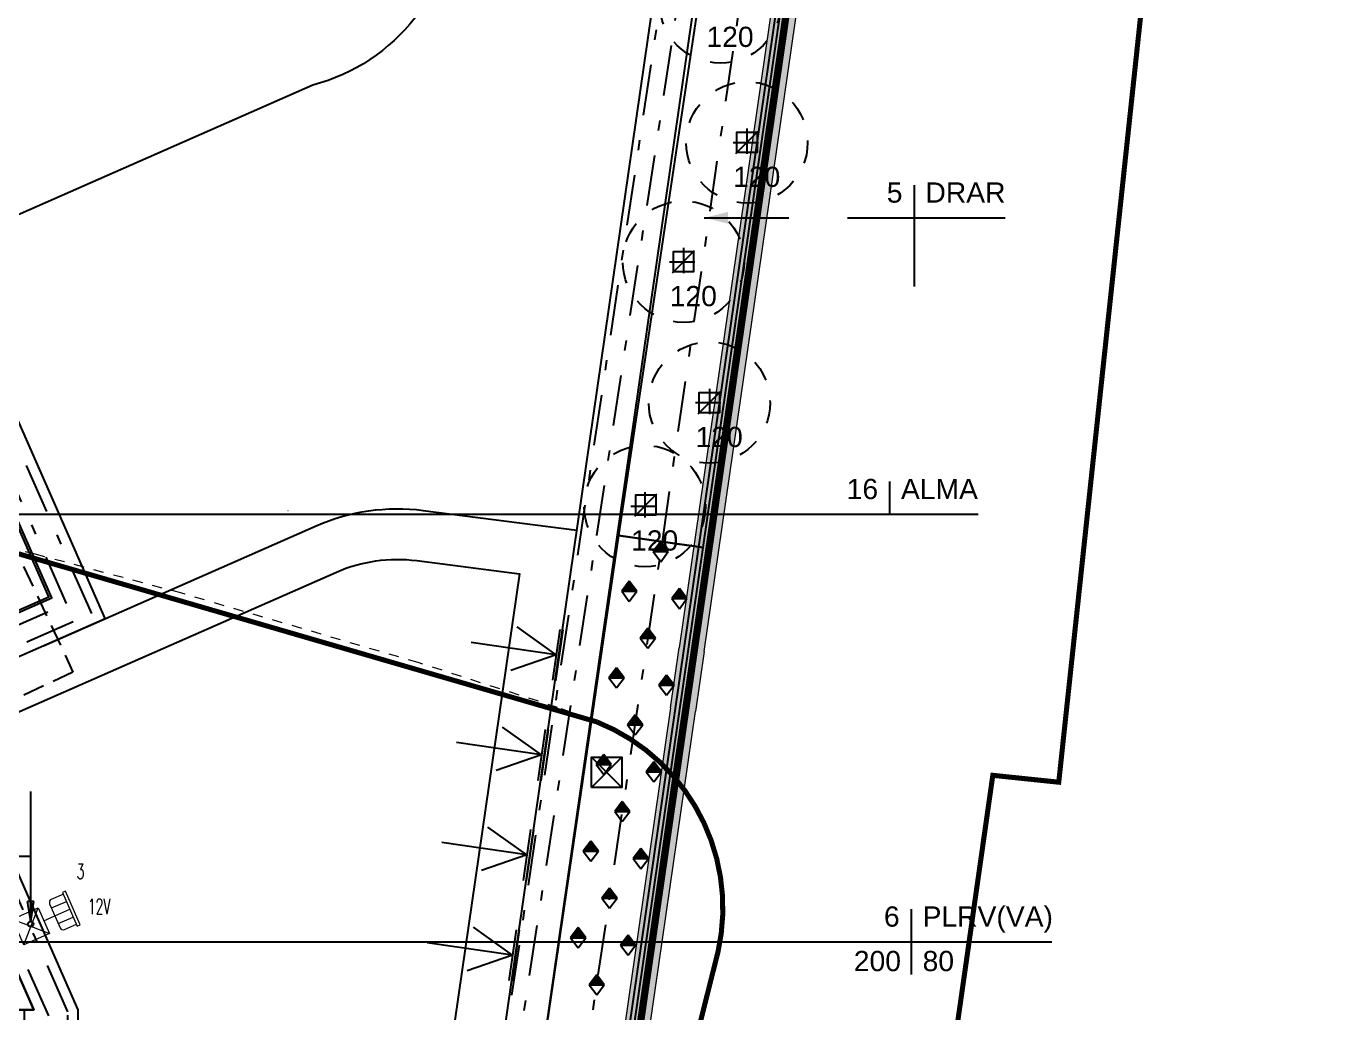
# Model space of a CAD drawing. Extents: x -14.2 to 52.3, y 2.5 to 90.9.
# Drawn here: x 39.48 to 52.33, y 26.63 to 36.38 of the extents above; entities that cross this region are included whole.
import ezdxf
from ezdxf.enums import TextEntityAlignment as Align

# ---------------------------------------------------------------- set-up
doc = ezdxf.new("R2010")
doc.units = 0
for name, pattern in [('DASHDOT', [1, 0.5, -0.25, 0, -0.25]), ('HIDDEN', [0.375, 0.25, -0.125]), ('limpo_PINI-PSG-PE-0102-LAZ-R00$0$DAA_Traço Ponto', [10, 5, -2.5, 0, -2.5]), ('limpo_PINI-PSG-PE-0102-LAZ-R00$0$DASHDOT', [1, 0.5, -0.25, 0, -0.25]), ('limpo_PINI-PSG-PE-0102-LAZ-R00$0$HIDDEN', [0.375, 0.25, -0.125]), ('limpo_PINI-PSG-PE-0102-LAZ-R00$0$TELEFONE_TETO', [1.04, 0.6, -0.1, 0.07, -0.1, 0.07, -0.1]), ('LINE-DASHED_1', [0.41664, 0.20828, -0.20836])]:
    doc.linetypes.add(name, pattern=pattern)
for name, color, linetype in [('CONTROL', 15, 'DASHDOT'), ('COPA GERAL', 118, 'HIDDEN'), ('FOR_CONTROL', 2, 'Continuous'), ('LEGENDA', 2, 'Continuous'), ('limpo_PINI-PSG-PE-0102-LAZ-R00$0$E-TOMADAS', 1, 'Continuous'), ('limpo_PINI-PSG-PE-0102-LAZ-R00$0$INDICACAO_CIRCUITO_FIA', 253, 'Continuous'), ('limpo_PINI-PSG-PE-0102-LAZ-R00$0$LINHA_DE_CHAMADA', 41, 'Continuous'), ('limpo_PINI-PSG-PE-0102-LAZ-R00$0$LUMINÁRIAS', 1, 'Continuous'), ('limpo_PINI-PSG-PE-0102-LAZ-R00$0$PA_EQUI', 1, 'Continuous'), ('limpo_PINI-PSG-PE-0102-LAZ-R00$0$PA_EXTE_1', 1, 'Continuous'), ('limpo_PINI-PSG-PE-0102-LAZ-R00$0$PA_EXTE_2', 2, 'Continuous'), ('limpo_PINI-PSG-PE-0102-LAZ-R00$0$PA_EXTE_3', 3, 'Continuous'), ('limpo_PINI-PSG-PE-0102-LAZ-R00$0$PA_HIDR', 162, 'Continuous'), ('limpo_PINI-PSG-PE-0102-LAZ-R00$0$PA_INST_HIDR', 162, 'Continuous'), ('limpo_PINI-PSG-PE-0102-LAZ-R00$0$PA_LIDER', 12, 'Continuous'), ('limpo_PINI-PSG-PE-0102-LAZ-R00$0$PA_LIMI_TER', 32, 'limpo_PINI-PSG-PE-0102-LAZ-R00$0$DASHDOT'), ('limpo_PINI-PSG-PE-0102-LAZ-R00$0$PA_PROJ_I', 2, 'limpo_PINI-PSG-PE-0102-LAZ-R00$0$DASHDOT'), ('limpo_PINI-PSG-PE-0102-LAZ-R00$0$PA_PROJ_S_AUX', 212, 'limpo_PINI-PSG-PE-0102-LAZ-R00$0$HIDDEN'), ('limpo_PINI-PSG-PE-0102-LAZ-R00$0$QUADROS', 1, 'Continuous'), ('limpo_PINI-PSG-PE-0102-LAZ-R00$0$XR_ARQT', 7, 'Continuous'), ('limpo_PINI-PSG-PE-0102-LAZ-R00$0$XR_ELET', 31, 'Continuous'), ('PLANTIO1', 2, 'Continuous'), ('XR_ARQT', 7, 'Continuous')]:
    doc.layers.add(name, color=color, linetype=linetype)
for name, color, linetype, lineweight in [('limpo_PINI-PSG-PE-0102-LAZ-R00$0$A-DETL', 1, 'Continuous', 5), ('limpo_PINI-PSG-PE-0102-LAZ-R00$0$A-GLAZ-CURT', 52, 'Continuous', 5), ('limpo_PINI-PSG-PE-0102-LAZ-R00$0$A-WALL', 1, 'Continuous', 5), ('limpo_PINI-PSG-PE-0102-LAZ-R00$0$G-ANNO-TEXT', 231, 'Continuous', 5), ('limpo_PINI-PSG-PE-0102-LAZ-R00$0$S-BEAM', 12, 'Continuous', 5), ('limpo_PINI-PSG-PE-0102-LAZ-R00$0$S-COLS', 52, 'Continuous', 5)]:
    doc.layers.add(name, color=color, linetype=linetype, lineweight=lineweight)
doc.layers.add('limpo_PINI-PSG-PE-0102-LAZ-R00$0$PA_VIEW', color=1, linetype='Continuous', plot=False)
doc.layers.add('PA_VEGE_AUX2', color=6, linetype='Continuous', plot=False)
doc.styles.add('ARN_3', font='arialbd.ttf', dxfattribs={"width": 1.25, "height": 0.3})
doc.styles.add('limpo_PINI-PSG-PE-0102-LAZ-R00$0$RomanS', font='romans__.ttf', dxfattribs={"width": 1.25, "height": 0.0375})
doc.styles.add('R80', font='arial.ttf', dxfattribs={"height": 0.2})
doc.styles.add('RMS_2', font='romans.shx', dxfattribs={"width": 1.25, "height": 0.2})
doc.styles.get("Standard").update_dxf_attribs({"font": 'arial.ttf'})

# ---------------------------------------------------------------- blocks, each defined once
blk = doc.blocks.new('limpo_PINI-PSG-PE-0102-LAZ-R00$0$SBEHJAT5')
for p, q in [((0, 2.54), (0, -2.54)), ((0.3, 2.54), (0.3, -2.54)), ((0.3, 0), (4.51, 2.17)), ((0.3, 0), (8.81, 0)), ((0.3, 0), (4.51, -2.17))]:
    blk.add_line(p, q)
blk = doc.blocks.new('limpo_PINI-PSG-PE-0102-LAZ-R00$0$PINI-EST-PE-1101-TQR-R20_rvt-1-5PPE_008_LAZER__P_A_0_09_')
at = {"layer": 'limpo_PINI-PSG-PE-0102-LAZ-R00$0$S-BEAM'}
h = blk.add_hatch(color=10, dxfattribs=at)
h.paths.add_polyline_path([(37780, 6075), (39307, 16647), (39226, 16659), (37699, 6087), (37727, 6083)])
h.paths.add_polyline_path([(37655, 6093), (39182, 16665), (39060, 16683), (37533, 6111), (37533, 6111)])
h = blk.add_hatch(color=10, dxfattribs=at)
h.paths.add_polyline_path([(36167, -5090), (37694, 5481), (37613, 5493), (36087, -5078), (36119, -5083)])
h.paths.add_polyline_path([(36042, -5072), (37569, 5499), (37447, 5517), (35920, -5054), (35925, -5055)])
at = {"layer": 'limpo_PINI-PSG-PE-0102-LAZ-R00$0$S-COLS'}
h = blk.add_hatch(color=10, dxfattribs=at)
h.paths.add_polyline_path([(37694, 5481), (37780, 6075), (37699, 6087), (37613, 5493)])
h.paths.add_polyline_path([(37569, 5499), (37655, 6093), (37533, 6111), (37447, 5517), (37533, 5504)])
at = {"layer": 'limpo_PINI-PSG-PE-0102-LAZ-R00$0$S-BEAM', "color": 55, "lineweight": 18}
for p, q in [((39060, 16683), (37533, 6111)), ((37780, 6075), (39307, 16647)), ((37447, 5517), (35920, -5054)), ((36167, -5090), (37694, 5481))]:
    blk.add_line(p, q, dxfattribs=at)
at = {"layer": 'limpo_PINI-PSG-PE-0102-LAZ-R00$0$S-COLS', "lineweight": 18}
for p, q in [((37447, 5517), (37533, 6111)), ((37447, 5517), (37533, 6111)), ((37780, 6075), (37694, 5481)), ((37780, 6075), (37694, 5481))]:
    blk.add_line(p, q, dxfattribs=at)
blk = doc.blocks.new('limpo_PINI-PSG-PE-0102-LAZ-R00$0$Parede básica _ DAA_GDC_VID_INFTY - ___-2044047-5PPE_008_LAZER__P_A_0_09_')
at = {"layer": 'limpo_PINI-PSG-PE-0102-LAZ-R00$0$A-WALL'}
for p, q in [((36968, 1337), (37146, 2574)), ((37146, 2574), (37161, 2572)), ((37012, 1331), (37191, 2568)), ((37176, 2570), (37191, 2568)), ((36983, 1335), (36968, 1337)), ((37012, 1331), (36997, 1333))]:
    blk.add_line(p, q, dxfattribs=at)
blk = doc.blocks.new('limpo_PINI-PSG-PE-0102-LAZ-R00$0$Parede básica _ DAA_GDC_VID_INFTY - ___-2044048-5PPE_008_LAZER__P_A_0_09_')
at = {"layer": 'limpo_PINI-PSG-PE-0102-LAZ-R00$0$A-WALL'}
for p, q in [((37146, 2574), (37325, 3811)), ((37191, 2568), (37370, 3805)), ((37325, 3811), (37340, 3809)), ((37355, 3807), (37370, 3805)), ((37161, 2572), (37146, 2574)), ((37191, 2568), (37176, 2570))]:
    blk.add_line(p, q, dxfattribs=at)
blk = doc.blocks.new('limpo_PINI-PSG-PE-0102-LAZ-R00$0$Parede básica _ DAA_GDC_VID_INFTY - ___-2044049-5PPE_008_LAZER__P_A_0_09_')
at = {"layer": 'limpo_PINI-PSG-PE-0102-LAZ-R00$0$A-WALL'}
for p, q in [((37325, 3811), (37504, 5049)), ((37370, 3805), (37548, 5042)), ((37504, 5049), (37519, 5047)), ((37534, 5044), (37548, 5042)), ((37340, 3809), (37325, 3811)), ((37370, 3805), (37355, 3807))]:
    blk.add_line(p, q, dxfattribs=at)
blk = doc.blocks.new('limpo_PINI-PSG-PE-0102-LAZ-R00$0$Parede básica _ DAA_GDC_VID_INFTY - ___-2044050-5PPE_008_LAZER__P_A_0_09_')
at = {"layer": 'limpo_PINI-PSG-PE-0102-LAZ-R00$0$A-WALL'}
for p, q in [((37504, 5049), (37683, 6286)), ((37548, 5042), (37727, 6279)), ((37683, 6286), (37697, 6284)), ((37712, 6282), (37727, 6279)), ((37519, 5047), (37504, 5049)), ((37548, 5042), (37534, 5044))]:
    blk.add_line(p, q, dxfattribs=at)
blk = doc.blocks.new('limpo_PINI-PSG-PE-0102-LAZ-R00$0$Parede básica _ DAA_GDC_VID_INFTY - ___-2044051-5PPE_008_LAZER__P_A_0_09_')
at = {"layer": 'limpo_PINI-PSG-PE-0102-LAZ-R00$0$A-WALL'}
for p, q in [((37683, 6286), (37861, 7523)), ((37727, 6279), (37906, 7517)), ((37861, 7523), (37876, 7521)), ((37891, 7519), (37906, 7517)), ((37697, 6284), (37683, 6286)), ((37727, 6279), (37712, 6282))]:
    blk.add_line(p, q, dxfattribs=at)
blk = doc.blocks.new('limpo_PINI-PSG-PE-0102-LAZ-R00$0$Parede básica _ DAA_GDC_VID_INFTY - ___-2044052-5PPE_008_LAZER__P_A_0_09_')
at = {"layer": 'limpo_PINI-PSG-PE-0102-LAZ-R00$0$A-WALL'}
for p, q in [((37861, 7523), (38040, 8760)), ((37906, 7517), (38084, 8754)), ((38040, 8760), (38055, 8758)), ((38070, 8756), (38084, 8754)), ((37876, 7521), (37861, 7523)), ((37906, 7517), (37891, 7519))]:
    blk.add_line(p, q, dxfattribs=at)
blk = doc.blocks.new('limpo_PINI-PSG-PE-0102-LAZ-R00$0$Parede básica _ DAA_GDC_VID_INFTY - ___-2044053-5PPE_008_LAZER__P_A_0_09_')
at = {"layer": 'limpo_PINI-PSG-PE-0102-LAZ-R00$0$A-WALL'}
for p, q in [((38040, 8760), (38219, 9997)), ((38084, 8754), (38263, 9991)), ((38219, 9997), (38233, 9995)), ((38248, 9993), (38263, 9991)), ((38055, 8758), (38040, 8760)), ((38084, 8754), (38070, 8756))]:
    blk.add_line(p, q, dxfattribs=at)
blk = doc.blocks.new('limpo_PINI-PSG-PE-0102-LAZ-R00$0$Parede básica _ DAA_GDC_VID_INFTY - ___-2044054-5PPE_008_LAZER__P_A_0_09_')
at = {"layer": 'limpo_PINI-PSG-PE-0102-LAZ-R00$0$A-WALL'}
for p, q in [((38219, 9997), (38397, 11234)), ((38263, 9991), (38442, 11228)), ((38397, 11234), (38412, 11232)), ((38427, 11230), (38442, 11228)), ((38233, 9995), (38219, 9997)), ((38263, 9991), (38248, 9993))]:
    blk.add_line(p, q, dxfattribs=at)
blk = doc.blocks.new('limpo_PINI-PSG-PE-0102-LAZ-R00$0$Parede básica _ DAA_GDC_VID_INFTY - ___-2044055-5PPE_008_LAZER__P_A_0_09_')
at = {"layer": 'limpo_PINI-PSG-PE-0102-LAZ-R00$0$A-WALL'}
for p, q in [((38397, 11234), (38576, 12472)), ((38576, 12472), (38591, 12469)), ((38606, 12467), (38621, 12465)), ((38442, 11228), (38621, 12465)), ((38412, 11232), (38397, 11234)), ((38442, 11228), (38427, 11230))]:
    blk.add_line(p, q, dxfattribs=at)
blk = doc.blocks.new('limpo_PINI-PSG-PE-0102-LAZ-R00$0$A$C745163c0')
at = {"layer": 'limpo_PINI-PSG-PE-0102-LAZ-R00$0$A-DETL', "color": 1, "linetype": 'limpo_PINI-PSG-PE-0102-LAZ-R00$0$DAA_Traço Ponto'}
for p, q in [((25485, 9552), (24326, 9836)), ((26935, 9165), (25485, 9552)), ((29272, 8479), (26935, 9165)), ((30651, 8036), (29272, 8479)), ((30968, 7920), (30651, 8036)), ((32119, 5075), (32236, 5619)), ((31750, 3904), (32119, 5075))]:
    blk.add_line(p, q, dxfattribs=at)
at = {"layer": 'limpo_PINI-PSG-PE-0102-LAZ-R00$0$A-DETL', "linetype": 'limpo_PINI-PSG-PE-0102-LAZ-R00$0$DAA_Traço Ponto'}
blk.add_arc((30281, 6042), 2000, 347.8129, 69.9157, dxfattribs=at)
at = {"layer": 'limpo_PINI-PSG-PE-0102-LAZ-R00$0$A-WALL', "color": 170, "lineweight": 40}
for p, q in [((32911, 14984), (31839, 7562)), ((31854, 7559), (32926, 14982)), ((32747, 13745), (32732, 13747)), ((32568, 12508), (32553, 12510)), ((32390, 11271), (32375, 11273)), ((32211, 10034), (32196, 10036)), ((32032, 8797), (32017, 8799)), ((31839, 7562), (30766, 139)), ((30781, 136), (31854, 7559)), ((31854, 7559), (31839, 7562)), ((31675, 6322), (31660, 6324)), ((31496, 5085), (31481, 5087))]:
    blk.add_line(p, q, dxfattribs=at)
at = {"layer": 'limpo_PINI-PSG-PE-0102-LAZ-R00$0$G-ANNO-TEXT', "color": 180}
blk.add_line((27986, 9979), (27982, 9979), dxfattribs=at)
at = {"lineweight": 5}
blk.add_blockref('limpo_PINI-PSG-PE-0102-LAZ-R00$0$PINI-EST-PE-1101-TQR-R20_rvt-1-5PPE_008_LAZER__P_A_0_09_', (-5680, 2515), dxfattribs=at)
at = {"layer": 'limpo_PINI-PSG-PE-0102-LAZ-R00$0$A-GLAZ-CURT'}
for name in ['limpo_PINI-PSG-PE-0102-LAZ-R00$0$Parede básica _ DAA_GDC_VID_INFTY - ___-2044055-5PPE_008_LAZER__P_A_0_09_', 'limpo_PINI-PSG-PE-0102-LAZ-R00$0$Parede básica _ DAA_GDC_VID_INFTY - ___-2044054-5PPE_008_LAZER__P_A_0_09_', 'limpo_PINI-PSG-PE-0102-LAZ-R00$0$Parede básica _ DAA_GDC_VID_INFTY - ___-2044053-5PPE_008_LAZER__P_A_0_09_', 'limpo_PINI-PSG-PE-0102-LAZ-R00$0$Parede básica _ DAA_GDC_VID_INFTY - ___-2044052-5PPE_008_LAZER__P_A_0_09_', 'limpo_PINI-PSG-PE-0102-LAZ-R00$0$Parede básica _ DAA_GDC_VID_INFTY - ___-2044051-5PPE_008_LAZER__P_A_0_09_', 'limpo_PINI-PSG-PE-0102-LAZ-R00$0$Parede básica _ DAA_GDC_VID_INFTY - ___-2044050-5PPE_008_LAZER__P_A_0_09_', 'limpo_PINI-PSG-PE-0102-LAZ-R00$0$Parede básica _ DAA_GDC_VID_INFTY - ___-2044049-5PPE_008_LAZER__P_A_0_09_', 'limpo_PINI-PSG-PE-0102-LAZ-R00$0$Parede básica _ DAA_GDC_VID_INFTY - ___-2044048-5PPE_008_LAZER__P_A_0_09_', 'limpo_PINI-PSG-PE-0102-LAZ-R00$0$Parede básica _ DAA_GDC_VID_INFTY - ___-2044047-5PPE_008_LAZER__P_A_0_09_']:
    blk.add_blockref(name, (-5680, 2515), dxfattribs=at)
blk = doc.blocks.new('*U460', base_point=(94.904, -15.615))
at = {"layer": 'limpo_PINI-PSG-PE-0102-LAZ-R00$0$E-TOMADAS', "lineweight": 0}
for p, q in [((94.345, -15.753), (94.345, -15.476)), ((94.345, -15.753), (94.622, -15.476)), ((94.345, -15.476), (94.622, -15.753)), ((94.345, -15.476), (94.622, -15.476)), ((94.622, -15.476), (94.622, -15.753)), ((94.742, -15.485), (94.742, -15.744)), ((94.742, -15.53), (94.904, -15.53)), ((94.904, -15.453), (94.774, -15.453)), ((94.904, -15.434), (94.904, -15.796)), ((94.936, -15.434), (94.904, -15.434)), ((94.936, -15.796), (94.936, -15.434)), ((94.622, -15.615), (94.742, -15.615)), ((94.742, -15.615), (94.904, -15.615)), ((94.622, -15.753), (94.345, -15.753)), ((94.742, -15.699), (94.904, -15.699)), ((94.774, -15.776), (94.904, -15.776)), ((94.904, -15.796), (94.936, -15.796))]:
    blk.add_line(p, q, dxfattribs=at)
for centre, start, end in [((94.774, -15.485), 90, 180), ((94.774, -15.744), 180, 270)]:
    blk.add_arc(centre, 0.0323, start, end, dxfattribs=at)
blk = doc.blocks.new('*U463')
blk.add_hatch(color=256).paths.add_polyline_path([(0.0167, 0.0074), (0.1456, 0.0405), (0.1279, 0.0805)])
for p, q in [((0.0167, 0.0074), (0.7994, 0.3538)), ((0.0167, 0.0074), (0.1279, 0.0805)), ((0.0167, 0.0074), (0.1456, 0.0405)), ((0.1456, 0.0405), (0.1279, 0.0805))]:
    blk.add_line(p, q)
blk.add_circle((0, 0), 0.0182)
blk = doc.blocks.new('limpo_PINI-PSG-PE-0102-LAZ-R00$0$A$C1A297CD0')
at = {"layer": 'limpo_PINI-PSG-PE-0102-LAZ-R00$0$LINHA_DE_CHAMADA'}
blk.add_lwpolyline([(27.441, 6.563), (27.163, 6.563), (26.353, 6.563)], dxfattribs=at)
at = {"layer": 'limpo_PINI-PSG-PE-0102-LAZ-R00$0$LUMINÁRIAS', "rotation": 23.64282280247919}
blk.add_blockref('*U460', (27.829, 6.041), dxfattribs=at)
at = {"layer": 'limpo_PINI-PSG-PE-0102-LAZ-R00$0$QUADROS', "linetype": 'limpo_PINI-PSG-PE-0102-LAZ-R00$0$TELEFONE_TETO', "xscale": 1.5, "yscale": 1.5, "zscale": 1.5, "rotation": 66.12379924662106}
blk.add_blockref('*U463', (27.441, 5.894), dxfattribs=at)
at = {"layer": 'limpo_PINI-PSG-PE-0102-LAZ-R00$0$INDICACAO_CIRCUITO_FIA', "style": 'limpo_PINI-PSG-PE-0102-LAZ-R00$0$RomanS', "width": 0.6}
for s, p in [('3', (27.934, 6.34)), ('12V', (28.117, 5.993))]:
    blk.add_text(s, height=0.15, dxfattribs=at).set_placement(p, align=Align.CENTER)
blk = doc.blocks.new('limpo_PINI-PSG-PE-0102-LAZ-R00$0$A$C542bfc4c')
blk.add_blockref('limpo_PINI-PSG-PE-0102-LAZ-R00$0$A$C1A297CD0', (0, 0))
blk = doc.blocks.new('*U466', base_point=(106.669, -32.793))
for p, q in [((106.819, -32.643), (106.519, -32.943)), ((106.519, -32.643), (106.819, -32.943))]:
    blk.add_line(p, q)
blk.add_lwpolyline([(106.519, -32.943), (106.519, -32.643), (106.819, -32.643), (106.819, -32.943)], close=True)
blk = doc.blocks.new('limpo_PINI-PSG-PE-0102-LAZ-R00$0$A$Cf52f6f8c')
at = {"layer": 'limpo_PINI-PSG-PE-0102-LAZ-R00$0$QUADROS'}
blk.add_blockref('*U466', (33.136, 7.394), dxfattribs=at)
blk = doc.blocks.new('limpo_PINI-PSG-PE-0102-LAZ-R00$0$PLACA PROF PISO')
h = blk.add_hatch(color=10)
h.dxf.hatch_style = 1
h.paths.add_polyline_path([(157.356, -53.5573), (157.356, -53.7073), (157.426, -53.7073), (157.426, -53.5573)])
at = {"color": 10}
for points in [[(157.331, -53.5323), (157.451, -53.5323), (157.451, -53.7323), (157.331, -53.7323)], [(157.356, -53.5573), (157.426, -53.5573), (157.426, -53.7073), (157.356, -53.7073)]]:
    blk.add_lwpolyline(points, close=True, dxfattribs=at)
at = {"layer": 'limpo_PINI-PSG-PE-0102-LAZ-R00$0$PA_VIEW', "color": 252, "linetype": 'limpo_PINI-PSG-PE-0102-LAZ-R00$0$HIDDEN', "ltscale": 0.5}
blk.add_lwpolyline([(157.726, -54.0073), (157.056, -54.0073), (157.056, -53.2573), (157.726, -53.2573)], close=True, dxfattribs=at)
blk = doc.blocks.new('limpo_PINI-PSG-PE-0102-LAZ-R00')
at = {"layer": 'limpo_PINI-PSG-PE-0102-LAZ-R00$0$XR_ARQT', "xscale": 0.001000000000038553, "yscale": 0.001000000000038553, "zscale": 0.001000000000038553}
blk.add_blockref('limpo_PINI-PSG-PE-0102-LAZ-R00$0$A$C745163c0', (14.124, 21.592), dxfattribs=at)
at = {"layer": 'limpo_PINI-PSG-PE-0102-LAZ-R00$0$PA_EXTE_1'}
for points in [[(-6.797, 42.735), (46.794, 42.735, -0.456882), (47.794, 41.581), (42.795, 6.973, -0.372795), (41.484, 5.837), (17.261, 5.837)], [(-6.797, 42.685), (46.794, 42.685, -0.456882), (47.744, 41.588), (42.746, 6.98, -0.372795), (41.484, 5.887), (17.261, 5.887)], [(38.853, 29.324), (42.587, 30.966, -0.136337), (43.382, 31.08), (44.397, 30.95), (43.526, 24.92)]]:
    blk.add_lwpolyline(points, format="xyb", dxfattribs=at)
at = {"layer": 'limpo_PINI-PSG-PE-0102-LAZ-R00$0$PA_EXTE_2'}
for points in [[(43.769, 42.407), (43.769, 37.576, -0.333252), (42.356, 35.78), (38.69, 34.168)], [(39.691, 30.238), (42.386, 31.423, -0.136337), (43.446, 31.576), (44.965, 31.381)]]:
    blk.add_lwpolyline(points, format="xyb", dxfattribs=at)
at = {"layer": 'limpo_PINI-PSG-PE-0102-LAZ-R00$0$PA_EXTE_3'}
for points in [[(42.671, 6.991), (47.578, 40.958), (47.669, 41.63, 0.389373), (46.988, 42.589), (44.426, 24.852), (44.228, 24.884), (42.378, 14.127), (42.526, 14.123), (41.682, 8.274, -0.372795), (40.138, 6.937), (32.643, 7.072), (16.423, 7.072), (16.423, 5.962), (41.481, 5.962, 0.373473)], [(28.8, 32.494), (29.976, 32.825, -0.107319), (30.421, 32.853), (35.613, 32.053, -0.256356), (36.796, 31.145), (38.725, 26.759, 0.272625), (39.095, 26.492), (39.503, 26.49), (39.503, 26.64), (39.596, 26.64), (37.049, 32.433, 0.256225), (34.761, 34.191), (27.495, 35.314, 0.460558), (26.295, 34.391), (26.061, 32.816), (28.403, 32.468, 0.105914)]]:
    blk.add_lwpolyline(points, format="xyb", close=True, dxfattribs=at)
blk.add_lwpolyline([(46.557, 42.407), (44.005, 24.766), (40.034, 24.766), (40.033, 26.64), (38.652, 29.782), (40.3, 30.506), (37.964, 35.817, 0.268396), (35.541, 37.593), (20.318, 39.238, 0.074215), (17.368, 39.119), (10.971, 37.898, -0.311638), (7.853, 39.274), (5.926, 42.41), (46.557, 42.407)], format="xyb", dxfattribs=at)
at = {"layer": 'limpo_PINI-PSG-PE-0102-LAZ-R00$0$PA_INST_HIDR'}
for points in [[(38.117, 30.005), (39.746, 30.722), (37.58, 35.648, 0.268396), (35.495, 37.175), (20.273, 38.821, 0.074215), (17.446, 38.706), (11.05, 37.485, -0.311638), (7.495, 39.054), (5.316, 42.6)], [(38.125, 29.987), (39.773, 30.711), (37.598, 35.656, 0.268396), (35.498, 37.195), (20.275, 38.841, 0.074215), (17.443, 38.726), (11.046, 37.505, -0.311638), (7.512, 39.065), (5.333, 42.61)]]:
    blk.add_lwpolyline(points, format="xyb", dxfattribs=at)
at = {"layer": 'limpo_PINI-PSG-PE-0102-LAZ-R00$0$PA_LIDER'}
blk.add_lwpolyline([(39.596, 26.64), (37.768, 30.798)], dxfattribs=at)
at = {"layer": 'limpo_PINI-PSG-PE-0102-LAZ-R00$0$PA_LIMI_TER', "const_width": 0.05, "flags": 128}
blk.add_lwpolyline([(0.497, 4.366), (45.476, 3.67), (49.077, 28.957), (49.729, 28.889), (52.343, 53.357), (-10.257, 53.134), (-13.381, 28.511), (2.923, 25.662)], close=True, dxfattribs=at)
at = {"layer": 'limpo_PINI-PSG-PE-0102-LAZ-R00$0$PA_PROJ_I'}
for points in [[(46.892, 42.697), (44.108, 24.447), (39.743, 24.447), (39.743, 26.579), (38.27, 29.93), (39.918, 30.655), (37.699, 35.701, 0.268396), (35.509, 37.304), (20.286, 38.95, 0.074215), (17.422, 38.834), (11.026, 37.613, -0.311638), (7.606, 39.122), (5.407, 42.7)], [(46.673, 42.507), (43.998, 24.637), (39.933, 24.637), (39.933, 26.619), (38.52, 29.833), (40.168, 30.557), (37.873, 35.777, 0.268396), (35.53, 37.493), (20.307, 39.139, 0.074215), (17.386, 39.021), (10.99, 37.8, -0.311638), (7.768, 39.222), (5.747, 42.51)]]:
    blk.add_lwpolyline(points, format="xyb", close=True, dxfattribs=at)
at = {"layer": 'limpo_PINI-PSG-PE-0102-LAZ-R00$0$PA_PROJ_S_AUX'}
blk.add_lwpolyline([(13.434, 14.567, 0.05, 0.05, 0), (21.641, 14.562, 0.05, 0.05, -0.549162), (23.414, 11.77, 0.05, 0.05, 0), (21.895, 8.533, 0.05, 0.05, 0.549369), (22.909, 6.937, 0.05, 0.05, 0), (40.138, 6.937, 0.05, 0.05, 0.372795), (41.682, 8.274, 0.05, 0.05, 0), (43.461, 19.787, 0.05, 0.05, 0), (45.736, 25.136, 0.05, 0.05, 0.034181), (46.36, 27.211, 0.05, 0.05, 0.368315), (45.163, 29.485, 0.05, 0.05, 0.076494), (21.826, 33.452, 0.05, 0.05, 0.105248), (19.419, 32.939, 0.05, 0.05, 0), (10.833, 28.703, 0.05, 0.05, 0.246748), (10.329, 27.744, 0.05, 0.05, 0), (10.329, 27.565, 0, 0, 0)], format="xyseb", dxfattribs=at)
at = {"layer": 'limpo_PINI-PSG-PE-0102-LAZ-R00$0$PA_EQUI', "xscale": 1.720437380985232, "yscale": 1.720437380985232, "zscale": 1.720437380985232, "rotation": 295.1304219229664}
blk.add_blockref('limpo_PINI-PSG-PE-0102-LAZ-R00$0$PLACA PROF PISO', (7.696, 314.561), dxfattribs=at)
at = {"layer": 'limpo_PINI-PSG-PE-0102-LAZ-R00$0$PA_HIDR', "xscale": -0.1, "yscale": 0.09999999999999998, "rotation": 351.693775205184}
for p in [(44.79, 30.144, 0), (44.646, 29.154, 0), (44.501, 28.165, 0), (44.357, 27.175, 0)]:
    blk.add_blockref('limpo_PINI-PSG-PE-0102-LAZ-R00$0$SBEHJAT5', p, dxfattribs=at)
at = {"layer": 'limpo_PINI-PSG-PE-0102-LAZ-R00$0$XR_ELET'}
for name in ['limpo_PINI-PSG-PE-0102-LAZ-R00$0$A$C542bfc4c', 'limpo_PINI-PSG-PE-0102-LAZ-R00$0$A$Cf52f6f8c']:
    blk.add_blockref(name, (12.124, 21.592), dxfattribs=at)
blk = doc.blocks.new('SETA')
blk.add_solid([(0, 0), (0.234, -0.058), (0.234, 0.058)])
blk = doc.blocks.new('PL68')
at = {"layer": 'PLANTIO1'}
blk.add_line((-0.11, -0.11), (0.11, 0.11), dxfattribs=at)
blk.add_lwpolyline([(-0.107, -0.018, 0.1, 0.1, 1), (-0.107, -0.018, 0, 0, 0)], format="xyseb", dxfattribs=at)
blk.add_lwpolyline([(-0.1, -0.1), (-0.1, 0.1), (0.1, 0.1), (0.1, -0.1)], close=True, dxfattribs=at)
blk = doc.blocks.new('SBTITU')
at = {"color": 4, "style": 'ARN_3', "width": 1.25}
blk.add_attdef('TÍTULO', (0.46, -4.18), '', height=3, dxfattribs=at)
at = {"color": 2, "style": 'RMS_2', "width": 1.25}
blk.add_attdef('ESCALA', (0.1, -8.66), '', height=2, dxfattribs=at)
blk = doc.blocks.new('*U64')
for p, q in [((0, 0.137), (0, -0.137)), ((-0.137, 0), (0.137, 0))]:
    blk.add_line(p, q)
at = {"linetype": 'LINE-DASHED_1'}
blk.add_circle((0, 0), 0.6, dxfattribs=at)
ref = blk.add_blockref('SBTITU', (-0.173, 0.095), dxfattribs=dict(xscale=0.08, yscale=0.08, zscale=0.08))
ref.add_attrib('TÍTULO', '120', dxfattribs={"color": 184, "height": 0.2}).set_placement((-0.136, -0.24), align=Align.TOP_LEFT)
blk = doc.blocks.new('PL51')
at = {"layer": 'PLANTIO1'}
for p, q in [((0, 0.1), (-0.075, 0)), ((-0.075, 0), (0, -0.1)), ((-0.075, 0), (0.075, 0)), ((0.075, 0), (0, 0.1)), ((0, -0.1), (0.075, 0))]:
    blk.add_line(p, q, dxfattribs=at)
blk.add_lwpolyline([(-0.107, -0.018, 0.1, 0.1, 1), (-0.107, -0.018, 0, 0, 0)], format="xyseb", dxfattribs=at)
blk.add_solid([(0, 0.1), (-0.075, 0), (0.075, 0)], dxfattribs=at)

msp = doc.modelspace()

# ---------------------------------------------------------------- linework, layer by layer
at = {"layer": 'CONTROL'}
for points in [[(45.768, 31.284), (46.581, 36.914)], [(44.813, 24.826), (45.768, 31.284)]]:
    msp.add_lwpolyline(points, dxfattribs=at)
at = {"layer": 'FOR_CONTROL'}
for points in [[(46.987, 36.869), (46.175, 36.958), (45.336, 31.346), (46.172, 31.226)], [(46.987, 36.869), (46.175, 36.958), (45.336, 31.346), (46.172, 31.226)], [(46.172, 31.226), (45.336, 31.346), (44.384, 24.869), (45.241, 24.783)]]:
    msp.add_lwpolyline(points, close=True, dxfattribs=at)
for points in [[(37.007, 32.45), (39.554, 26.657), (39.095, 26.657, -0.297475), (38.82, 26.836), (36.56, 31.933, 0.269742), (35.307, 32.935), (26.285, 34.324), (26.295, 34.391, -0.460558), (27.495, 35.314), (34.761, 34.191, -0.260453)], [(34.761, 34.191), (27.495, 35.314, 0.460558), (26.295, 34.391), (26.285, 34.324), (35.307, 32.935, -0.263593), (36.56, 31.933), (38.82, 26.836, 0.297475), (39.095, 26.657), (39.554, 26.657), (37.007, 32.45, 0.260453)]]:
    msp.add_lwpolyline(points, format="xyb", close=True, dxfattribs=at)
at = {"layer": 'LEGENDA'}
for p, q in [((48.256, 34.81), (48.256, 34.454)), ((46.183, 34.486), (47.019, 34.486)), ((47.6, 34.486), (49.157, 34.486)), ((48.256, 34.454), (48.256, 34.13)), ((48.256, 34.454), (48.256, 34.13)), ((48.256, 34.454), (48.256, 34.13)), ((48.256, 34.454), (48.256, 33.806)), ((48.014, 31.879), (48.014, 31.556)), ((35.214, 31.555), (47.059, 31.555)), ((47.059, 31.555), (47.358, 31.555)), ((47.358, 31.555), (48.889, 31.555)), ((48.227, 27.652), (48.227, 27.004)), ((38.804, 27.328), (46.937, 27.328)), ((46.937, 27.328), (47.571, 27.328)), ((47.571, 27.328), (49.619, 27.328))]:
    msp.add_line(p, q, dxfattribs=at)
at = {"layer": 'PA_VEGE_AUX2'}
msp.add_lwpolyline([(45.336, 31.346), (46.172, 31.226)], dxfattribs=at)

# ---------------------------------------------------------------- block references
at = {"layer": 'COPA GERAL'}
for p in [(46.34, 36.615), (46.604, 35.231), (45.977, 34.052), (46.233, 32.659), (45.595, 31.636)]:
    msp.add_blockref('*U64', p, dxfattribs=at)
at = {"layer": 'LEGENDA'}
msp.add_blockref('SETA', (46.183, 34.486), dxfattribs=at)
at = {"layer": 'PLANTIO1'}
for name, p in [('PL68', (46.604, 35.231)), ('PL68', (45.977, 34.052)), ('PL68', (46.233, 32.659)), ('PL68', (45.605, 31.646)), ('PL51', (45.752, 31.186)), ('PL51', (45.441, 30.794)), ('PL51', (45.936, 30.721)), ('PL51', (45.625, 30.33)), ('PL51', (45.315, 29.938)), ('PL51', (45.809, 29.865)), ('PL51', (45.499, 29.473)), ('PL51', (45.188, 29.081)), ('PL51', (45.683, 29.008)), ('PL51', (45.372, 28.616)), ('PL51', (45.061, 28.224)), ('PL51', (45.556, 28.151)), ('PL51', (45.245, 27.759)), ('PL51', (44.935, 27.368)), ('PL51', (45.429, 27.295)), ('PL51', (45.119, 26.903))]:
    msp.add_blockref(name, p, dxfattribs=at)

# ---------------------------------------------------------------- texts
at = {"layer": 'LEGENDA', "style": 'R80'}
for s, p in [('5', (48.142, 34.576)), ('16', (47.901, 31.645)), ('6', (48.114, 27.418))]:
    msp.add_text(s, height=0.2, dxfattribs=at).set_placement(p, align=Align.BOTTOM_RIGHT)
for s, p in [('DRAR', (48.369, 34.576)), ('ALMA', (48.127, 31.645)), ('PLRV(VA)', (48.341, 27.418))]:
    msp.add_text(s, height=0.2, dxfattribs=at).set_placement(p, align=Align.BOTTOM_LEFT)
for s, p in [('200', (47.661, 27.238)), ('80', (48.341, 27.238))]:
    msp.add_text(s, height=0.2, dxfattribs=at).set_placement(p, align=Align.TOP_LEFT)

# ---------------------------------------------------------------- next in the draw order: block references
at = {"layer": 'XR_ARQT'}
msp.add_blockref('limpo_PINI-PSG-PE-0102-LAZ-R00', (-0.042, 0.017), dxfattribs=at)

doc.saveas('drawing.dxf')
